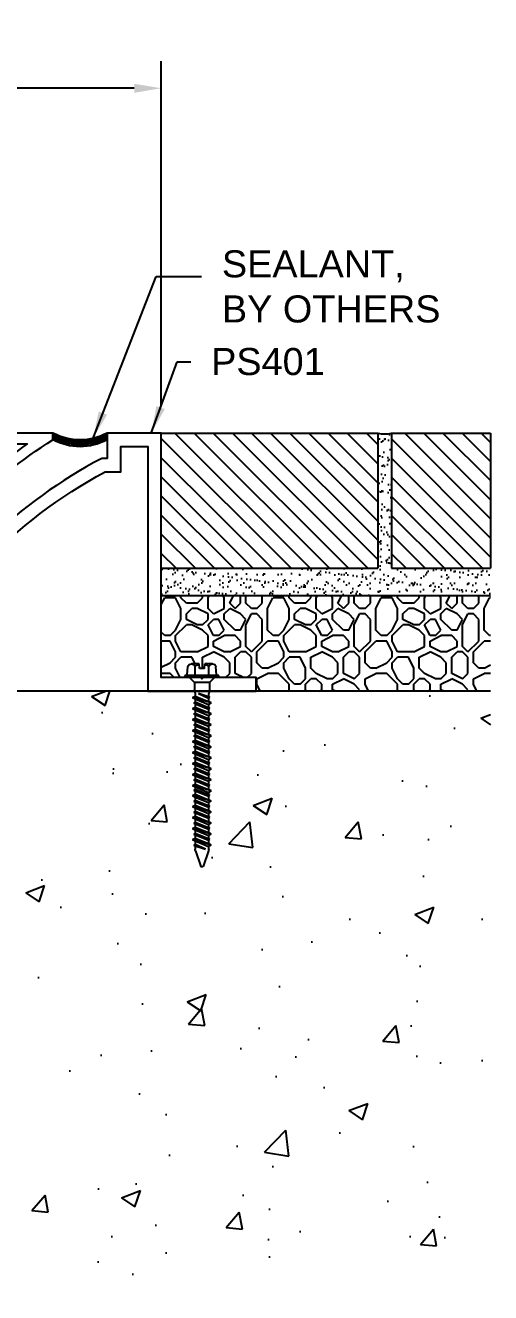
# Model space of a CAD drawing. Header units: inches. Extents: x -10.7 to 61.2, y -5.6 to 9.
# Drawn here: x 21.81 to 26.1, y -4.52 to 7.19 of the extents above; entities that cross this region are included whole.
import ezdxf

# ---------------------------------------------------------------- set-up
doc = ezdxf.new("R2010")
doc.units = ezdxf.units.IN
doc.header["$MEASUREMENT"] = 0
for name, color, linetype in [('ANCHORS', 4, 'Continuous'), ('CONDITIONS', 1, 'Continuous'), ('DIMENSIONS', 3, 'Continuous'), ('FILLERS', 2, 'Continuous'), ('METALS', 7, 'Continuous'), ('TEXT', 2, 'Continuous')]:
    doc.layers.add(name, color=color, linetype=linetype)
doc.styles.add('ARIAL', font='arial.ttf')
doc.dimstyles.new('Arial', dxfattribs={"dimtxt": 0.25, "dimasz": 0.25, "dimexe": 0.25, "dimexo": 0.25, "dimgap": 0.25, "dimtad": 0, "dimtih": 1, "dimtoh": 1, "dimdec": 4, "dimzin": 3, "dimdsep": 46, "dimlunit": 4, "dimtxsty": 'ARIAL', "dimcen": 0.25, "dimadec": 0, "dimazin": 0, "dimtfac": 1, "dimtdec": 4, "dimtofl": 0, "dimtmove": 0, "dimatfit": 3, "dimfxl": 0, "dimfrac": 2, "dimtolj": 1, "dimtzin": 0, "dimarcsym": 0})
pattern_1 = [(135, (24.84067, 0), (0.0883883, 0.0883883), [])]

# ---------------------------------------------------------------- blocks, each defined once
blk = doc.blocks.new('PS401')
blk.add_lwpolyline([(4.265, 0), (3.309, 0, 0.163545), (1.394, 2.025), (1.25, 2.025), (1.25, 2.26), (1, 2.26), (1, 0), (0, 0), (0, 0.125), (0.49, 0.125), (0.5, 0.115), (0.51, 0.125), (0.875, 0.125), (0.875, 2.385), (1.375, 2.385), (1.375, 2.15), (1.425, 2.15, -0.144709), (3.257, 0.375), (3.311, 0.375, -0.007801), (3.378, 0.25), (3.515, 0.25), (3.515, 0.125), (4.265, 0.125)], format="xyb", close=True)
blk = doc.blocks.new('Ps103')
blk.add_lwpolyline([(46.051, -32.94), (44.32, -32.94), (44.32, -33.04), (46.111, -33.04, -0.104424), (47.3, -31.611, -0.058251), (48.103, -30.967), (48.103, -30.905), (47.603, -30.905), (47.603, -31.005), (47.865, -31.005, 0.045636), (47.233, -31.536, 0.100763)], format="xyb", close=True)
blk = doc.blocks.new('TH-316134')
for p, q in [((-0.097, 0.127), (-0.027, 0.127)), ((-0.023, 0.083), (-0.027, 0.127)), ((0.023, 0.083), (0.027, 0.127)), ((0.027, 0.127), (0.097, 0.127)), ((-0.157, 0.019), (0.157, 0.019)), ((-0.157, 0), (-0.157, 0.019)), ((-0.157, 0), (0.157, 0)), ((-0.135, 0.029), (-0.129, 0.1)), ((-0.115, 0), (-0.07, -0.045)), ((-0.065, 0.019), (-0.065, 0.1)), ((-0.023, 0.083), (0.023, 0.083)), ((0.064, 0.019), (0.064, 0.1)), ((0.115, 0), (0.07, -0.045)), ((0.135, 0.029), (0.129, 0.1)), ((0.157, 0.019), (0.157, 0)), ((-0.07, -0.045), (0.07, -0.045)), ((-0.07, -0.045), (-0.07, -0.112)), ((0.07, -0.045), (0.07, -0.112)), ((-0.086, -0.234), (0.086, -0.184)), ((-0.086, -0.234), (-0.062, -0.221)), ((-0.074, -0.184), (0.032, -0.147)), ((-0.074, -0.184), (-0.062, -0.177)), ((-0.074, -0.184), (-0.062, -0.19)), ((-0.069, -0.122), (-0.063, -0.148)), ((0.032, -0.147), (-0.062, -0.19)), ((-0.062, -0.177), (0.032, -0.147)), ((-0.062, -0.157), (-0.062, -0.177)), ((0.062, -0.171), (-0.062, -0.221)), ((-0.062, -0.19), (-0.062, -0.221)), ((0.062, -0.197), (-0.062, -0.247)), ((-0.062, -0.279), (0.062, -0.228)), ((0.062, -0.157), (0.062, -0.171)), ((0.086, -0.184), (0.062, -0.171)), ((0.086, -0.184), (0.062, -0.197)), ((0.062, -0.197), (0.062, -0.228)), ((0.074, -0.234), (0.062, -0.228)), ((0.069, -0.122), (0.063, -0.148)), ((-0.086, -0.234), (-0.062, -0.247)), ((-0.086, -0.336), (0.086, -0.285)), ((-0.086, -0.336), (-0.062, -0.323)), ((-0.086, -0.336), (-0.062, -0.349)), ((-0.074, -0.285), (0.074, -0.234)), ((-0.074, -0.285), (-0.062, -0.279)), ((-0.074, -0.285), (-0.062, -0.291)), ((-0.074, -0.387), (0.074, -0.336)), ((0.062, -0.241), (-0.062, -0.291)), ((-0.062, -0.247), (-0.062, -0.279)), ((0.062, -0.272), (-0.062, -0.323)), ((-0.062, -0.291), (-0.062, -0.323)), ((0.062, -0.298), (-0.062, -0.349)), ((-0.062, -0.381), (0.062, -0.33)), ((0.062, -0.342), (-0.062, -0.393)), ((-0.062, -0.349), (-0.062, -0.381)), ((0.074, -0.234), (0.062, -0.241)), ((0.062, -0.241), (0.062, -0.272)), ((0.086, -0.285), (0.062, -0.272)), ((0.086, -0.285), (0.062, -0.298)), ((0.062, -0.298), (0.062, -0.33)), ((0.074, -0.336), (0.062, -0.33)), ((0.074, -0.336), (0.062, -0.342)), ((0.062, -0.342), (0.062, -0.374)), ((-0.086, -0.437), (0.086, -0.387)), ((-0.086, -0.437), (-0.062, -0.425)), ((-0.086, -0.437), (-0.062, -0.45)), ((-0.074, -0.387), (-0.062, -0.381)), ((-0.074, -0.387), (-0.062, -0.393)), ((-0.074, -0.488), (0.074, -0.437)), ((0.062, -0.374), (-0.062, -0.425)), ((-0.062, -0.393), (-0.062, -0.425)), ((0.062, -0.4), (-0.062, -0.45)), ((-0.062, -0.482), (0.062, -0.431)), ((0.062, -0.444), (-0.062, -0.494)), ((-0.062, -0.45), (-0.062, -0.482)), ((0.086, -0.387), (0.062, -0.374)), ((0.086, -0.387), (0.062, -0.4)), ((0.062, -0.4), (0.062, -0.431)), ((0.074, -0.437), (0.062, -0.431)), ((0.074, -0.437), (0.062, -0.444)), ((0.062, -0.444), (0.062, -0.475)), ((-0.086, -0.539), (0.086, -0.488)), ((-0.086, -0.539), (-0.062, -0.526)), ((-0.086, -0.539), (-0.062, -0.552)), ((-0.074, -0.488), (-0.062, -0.482)), ((-0.074, -0.488), (-0.062, -0.494)), ((-0.074, -0.59), (0.074, -0.539)), ((-0.074, -0.59), (-0.062, -0.584)), ((0.062, -0.475), (-0.062, -0.526)), ((-0.062, -0.494), (-0.062, -0.526)), ((0.062, -0.501), (-0.062, -0.552)), ((-0.062, -0.584), (0.062, -0.533)), ((0.062, -0.545), (-0.062, -0.596)), ((-0.062, -0.552), (-0.062, -0.584)), ((0.062, -0.577), (-0.062, -0.628)), ((0.086, -0.488), (0.062, -0.475)), ((0.086, -0.488), (0.062, -0.501)), ((0.062, -0.501), (0.062, -0.533)), ((0.074, -0.539), (0.062, -0.533)), ((0.074, -0.539), (0.062, -0.545)), ((0.062, -0.545), (0.062, -0.577)), ((0.086, -0.59), (0.062, -0.577)), ((-0.086, -0.641), (0.086, -0.59)), ((-0.086, -0.641), (-0.062, -0.628)), ((-0.086, -0.641), (-0.062, -0.654)), ((-0.086, -0.742), (0.086, -0.691)), ((-0.074, -0.59), (-0.062, -0.596)), ((-0.074, -0.691), (0.074, -0.641)), ((-0.074, -0.691), (-0.062, -0.685)), ((-0.074, -0.691), (-0.062, -0.698)), ((-0.062, -0.596), (-0.062, -0.628)), ((0.062, -0.603), (-0.062, -0.654)), ((-0.062, -0.685), (0.062, -0.634)), ((0.062, -0.647), (-0.062, -0.698)), ((-0.062, -0.654), (-0.062, -0.685)), ((0.062, -0.678), (-0.062, -0.729)), ((-0.062, -0.698), (-0.062, -0.729)), ((0.086, -0.59), (0.062, -0.603)), ((0.062, -0.603), (0.062, -0.634)), ((0.074, -0.641), (0.062, -0.634)), ((0.074, -0.641), (0.062, -0.647)), ((0.062, -0.647), (0.062, -0.678)), ((0.086, -0.691), (0.062, -0.678)), ((0.086, -0.691), (0.062, -0.704)), ((-0.086, -0.742), (-0.062, -0.729)), ((-0.086, -0.742), (-0.062, -0.755)), ((-0.086, -0.844), (0.086, -0.793)), ((-0.074, -0.793), (0.074, -0.742)), ((-0.074, -0.793), (-0.062, -0.787)), ((-0.074, -0.793), (-0.062, -0.799)), ((0.062, -0.704), (-0.062, -0.755)), ((-0.062, -0.787), (0.062, -0.736)), ((0.062, -0.748), (-0.062, -0.799)), ((-0.062, -0.755), (-0.062, -0.787)), ((0.062, -0.78), (-0.062, -0.831)), ((-0.062, -0.799), (-0.062, -0.831)), ((0.062, -0.806), (-0.062, -0.857)), ((0.062, -0.704), (0.062, -0.736)), ((0.074, -0.742), (0.062, -0.736)), ((0.074, -0.742), (0.062, -0.748)), ((0.062, -0.748), (0.062, -0.78)), ((0.086, -0.793), (0.062, -0.78)), ((0.086, -0.793), (0.062, -0.806)), ((0.062, -0.806), (0.062, -0.838)), ((-0.086, -0.844), (-0.062, -0.831)), ((-0.086, -0.844), (-0.062, -0.857)), ((-0.086, -0.945), (0.086, -0.895)), ((-0.086, -0.945), (-0.062, -0.932)), ((-0.074, -0.895), (0.074, -0.844)), ((-0.074, -0.895), (-0.062, -0.888)), ((-0.074, -0.895), (-0.062, -0.901)), ((-0.062, -0.888), (0.062, -0.838)), ((0.062, -0.85), (-0.062, -0.901)), ((-0.062, -0.857), (-0.062, -0.888)), ((0.062, -0.882), (-0.062, -0.932)), ((-0.062, -0.901), (-0.062, -0.932)), ((0.062, -0.907), (-0.062, -0.958)), ((0.074, -0.844), (0.062, -0.838)), ((0.074, -0.844), (0.062, -0.85)), ((0.062, -0.85), (0.062, -0.882)), ((0.086, -0.895), (0.062, -0.882)), ((0.086, -0.895), (0.062, -0.907)), ((0.062, -0.907), (0.062, -0.939)), ((-0.086, -0.945), (-0.062, -0.958)), ((-0.086, -1.047), (0.086, -0.996)), ((-0.086, -1.047), (-0.062, -1.034)), ((-0.086, -1.047), (-0.062, -1.06)), ((-0.074, -0.996), (0.074, -0.945)), ((-0.074, -0.996), (-0.062, -0.99)), ((-0.074, -0.996), (-0.062, -1.002)), ((-0.074, -1.09), (0.074, -1.039)), ((-0.062, -0.99), (0.062, -0.939)), ((0.062, -0.951), (-0.062, -1.002)), ((-0.062, -0.958), (-0.062, -0.99)), ((0.062, -0.983), (-0.062, -1.034)), ((-0.062, -1.002), (-0.062, -1.034)), ((0.062, -1.009), (-0.062, -1.06)), ((-0.062, -1.084), (0.062, -1.033)), ((0.062, -1.045), (-0.062, -1.096)), ((-0.062, -1.052), (-0.062, -1.084)), ((0.074, -0.945), (0.062, -0.939)), ((0.074, -0.945), (0.062, -0.951)), ((0.062, -0.951), (0.062, -0.983)), ((0.086, -0.996), (0.062, -0.983)), ((0.086, -0.996), (0.062, -1.009)), ((0.062, -1.001), (0.062, -1.033)), ((0.074, -1.039), (0.062, -1.033)), ((0.074, -1.039), (0.062, -1.045)), ((0.062, -1.045), (0.062, -1.077)), ((-0.086, -1.141), (0.086, -1.09)), ((-0.086, -1.141), (-0.062, -1.128)), ((-0.086, -1.141), (-0.062, -1.154)), ((-0.074, -1.09), (-0.062, -1.084)), ((-0.074, -1.09), (-0.062, -1.096)), ((-0.074, -1.191), (0.074, -1.141)), ((0.062, -1.077), (-0.062, -1.128)), ((-0.062, -1.096), (-0.062, -1.128)), ((0.062, -1.103), (-0.062, -1.154)), ((-0.062, -1.185), (0.062, -1.134)), ((0.062, -1.147), (-0.062, -1.198)), ((-0.062, -1.154), (-0.062, -1.185)), ((0.086, -1.09), (0.062, -1.077)), ((0.086, -1.09), (0.062, -1.103)), ((0.062, -1.103), (0.062, -1.134)), ((0.074, -1.141), (0.062, -1.134)), ((0.074, -1.141), (0.062, -1.147)), ((0.062, -1.147), (0.062, -1.178)), ((-0.086, -1.242), (0.086, -1.191)), ((-0.086, -1.242), (-0.062, -1.229)), ((-0.086, -1.242), (-0.062, -1.255)), ((-0.074, -1.191), (-0.062, -1.185)), ((-0.074, -1.191), (-0.062, -1.198)), ((-0.074, -1.293), (0.074, -1.242)), ((-0.074, -1.293), (-0.062, -1.287)), ((0.062, -1.178), (-0.062, -1.229)), ((-0.062, -1.198), (-0.062, -1.229)), ((0.062, -1.204), (-0.062, -1.255)), ((-0.062, -1.287), (0.062, -1.236)), ((0.062, -1.248), (-0.062, -1.299)), ((-0.062, -1.255), (-0.062, -1.287)), ((0.062, -1.28), (-0.062, -1.331)), ((0.086, -1.191), (0.062, -1.178)), ((0.086, -1.191), (0.062, -1.204)), ((0.062, -1.204), (0.062, -1.236)), ((0.074, -1.242), (0.062, -1.236)), ((0.074, -1.242), (0.062, -1.248)), ((0.062, -1.248), (0.062, -1.28)), ((0.086, -1.293), (0.062, -1.28)), ((-0.086, -1.344), (0.086, -1.293)), ((-0.086, -1.344), (-0.062, -1.331)), ((-0.086, -1.344), (-0.062, -1.357)), ((-0.086, -1.445), (0.086, -1.395)), ((-0.074, -1.293), (-0.062, -1.299)), ((-0.074, -1.395), (0.074, -1.344)), ((-0.074, -1.395), (-0.062, -1.388)), ((-0.074, -1.395), (-0.062, -1.401)), ((-0.062, -1.299), (-0.062, -1.331)), ((0.062, -1.306), (-0.062, -1.357)), ((-0.062, -1.388), (0.062, -1.338)), ((0.062, -1.35), (-0.062, -1.401)), ((-0.062, -1.357), (-0.062, -1.388)), ((0.062, -1.382), (-0.062, -1.432)), ((-0.062, -1.401), (-0.062, -1.432)), ((0.086, -1.293), (0.062, -1.306)), ((0.062, -1.306), (0.062, -1.338)), ((0.074, -1.344), (0.062, -1.338)), ((0.074, -1.344), (0.062, -1.35)), ((0.062, -1.35), (0.062, -1.382)), ((0.086, -1.395), (0.062, -1.382)), ((0.086, -1.395), (0.062, -1.407)), ((-0.086, -1.445), (-0.062, -1.432)), ((-0.086, -1.445), (-0.062, -1.458)), ((-0.086, -1.547), (0.086, -1.496)), ((-0.074, -1.496), (0.074, -1.445)), ((-0.074, -1.496), (-0.062, -1.49)), ((-0.074, -1.496), (-0.062, -1.502)), ((0.062, -1.407), (-0.062, -1.458)), ((-0.062, -1.49), (0.062, -1.439)), ((0.062, -1.451), (-0.062, -1.502)), ((-0.062, -1.458), (-0.062, -1.49)), ((0.062, -1.483), (-0.062, -1.534)), ((-0.062, -1.502), (-0.062, -1.534)), ((0.062, -1.509), (-0.062, -1.56)), ((0.062, -1.407), (0.062, -1.439)), ((0.074, -1.445), (0.062, -1.439)), ((0.074, -1.445), (0.062, -1.451)), ((0.062, -1.451), (0.062, -1.483)), ((0.086, -1.496), (0.062, -1.483)), ((0.086, -1.496), (0.062, -1.509)), ((0.062, -1.509), (0.062, -1.541)), ((-0.086, -1.547), (-0.062, -1.534)), ((-0.086, -1.547), (-0.062, -1.56)), ((-0.062, -1.56), (-0.062, -1.586)), ((-0.06, -1.601), (-0.01, -1.744)), ((-0.034, -1.584), (0.062, -1.541)), ((-0.034, -1.584), (0.074, -1.547)), ((0.062, -1.553), (-0.034, -1.584)), ((0.06, -1.601), (0.01, -1.744)), ((0.074, -1.547), (0.062, -1.541)), ((0.074, -1.547), (0.062, -1.553)), ((0.062, -1.553), (0.062, -1.586))]:
    blk.add_line(p, q)
for centre, radius, start, end in [((-0.097, 0.095), 0.0327, 9.285, 170.715), ((0, 0.038), 0.0896, 107.4215, 136.0407), ((0, 0.038), 0.0896, 43.9593, 72.5785), ((0.097, 0.095), 0.0327, 9.285, 170.715), ((-0.146, 0.03), 0.0112, 270, 355), ((0.146, 0.03), 0.0112, 185, 270), ((-0.023, -0.112), 0.0465, 180, 191.9357), ((0.023, -0.112), 0.0465, 348.0643, 0), ((-0.109, -0.157), 0.0465, 0, 11.9357), ((0.109, -0.157), 0.0465, 168.0643, 180), ((-0.016, -1.586), 0.0465, 180, 199.3058), ((0.016, -1.586), 0.0465, 340.6942, 0), ((0, -1.739), 0.0106, 204.1001, 335.8999)]:
    blk.add_arc(centre, radius, start, end)
blk = doc.blocks.new('TH316134')
blk.add_blockref('TH-316134', (0, 0))
blk = doc.blocks.new('*D16')
at = {"layer": 'Defpoints', "color": 0}
for p in [(23.06, 6.608), (-6.22, 3.423), (23.06, 3.423)]:
    blk.add_point(p, dxfattribs=at)
at = {"layer": 'DIMENSIONS', "color": 0, "lineweight": -2}
for p, q in [((-6.22, 3.673), (-6.22, 6.858)), ((23.06, 3.673), (23.06, 6.858)), ((-5.97, 6.608), (7.545, 6.608)), ((22.81, 6.608), (9.296, 6.608))]:
    blk.add_line(p, q, dxfattribs=at)
at = {"layer": 'DIMENSIONS', "color": 0}
for points in [[(-5.97, 6.649), (-5.97, 6.566), (-6.22, 6.608)], [(22.81, 6.649), (22.81, 6.566), (23.06, 6.608)]]:
    blk.add_solid(points, dxfattribs=at)
at = {"layer": 'DIMENSIONS', "color": 0, "insert": (8.42, 6.608), "char_height": 0.25, "attachment_point": 5, "style": 'ARIAL'}
blk.add_mtext('\\A1;2\'-5 1/4"\\P743mm', dxfattribs=at)
blk = doc.blocks.new('sealant')
for centre, radius, start, end in [((1.141, -8.699), 0.528, 241.7432, 298.2568), ((1.141, -8.714), 0.528, 241.7432, 298.2568), ((1.141, -8.73), 0.528, 241.7432, 298.2568), ((1.141, -8.746), 0.528, 241.7432, 298.2568), ((1.14, -8.766), 0.524, 241.6305, 298.6259)]:
    blk.add_arc(centre, radius, start, end)

msp = doc.modelspace()

# ---------------------------------------------------------------- hatches: boundary and pattern name
at = {"layer": 'CONDITIONS'}
h = msp.add_hatch(dxfattribs=at)
h.set_pattern_fill('AR-SAND', color=256, scale=0.0625, style=0)
h.set_pattern_definition([(142.5, (24.84067, 0), (0.003937, 0.1204265), [0, -0.095, 0, -0.10625, 0, -0.1015625]), (172.5, (24.84067, 0), (-0.110611, 0.176384), [0, -0.05125, 0, -0.085625, 0, -0.0328125]), (212.5, (24.91754, 0), (-0.194634, 0.0003537), [0, -0.03125, 0, -0.1125, 0, -0.146875]), (222.5, (24.91754, 0), (-0.187883, 0.054855), [0, -0.015625, 0, -0.07375, 0, -0.084375])])
h.paths.add_polyline_path([(25.06033, 3.4226, 0.1359599), (25.18533, 3.4226), (25.18533, 2.1726), (26.10072, 2.1726), (26.10072, 1.9226), (23.06033, 1.9226), (23.06033, 2.1726), (25.06033, 2.1726)])
h = msp.add_hatch(dxfattribs=at)
h.set_pattern_fill('ANSI31', color=256, style=0)
h.set_pattern_definition(pattern_1)
h.paths.add_polyline_path([(23.06033, 3.4226), (25.06033, 3.4226), (25.06033, 2.1726), (23.06033, 2.1726)])
h = msp.add_hatch(dxfattribs=at)
h.set_pattern_fill('ANSI31', color=256, style=0)
h.set_pattern_definition(pattern_1)
h.paths.add_polyline_path([(25.18533, 2.1726), (26.10072, 2.1726), (26.10072, 3.4226), (25.18533, 3.4226)])
h = msp.add_hatch(dxfattribs=at)
h.set_pattern_fill('AGGREGAT', color=256, style=0)
h.set_pattern_definition([(180, (24.8407, 0), (-1, 1), [0.1, -0.15, 0.05, -0.15, 0.05, -0.5]), (180, (24.3407, 0.1), (-1, 1), [0.05, -0.95]), (180, (24.6407, 0.15), (-1, 1), [0.05, -0.1, 0.05, -0.8]), (180, (24.1407, 0.2), (-1, 1), [0.1, -0.9]), (180, (24.0407, 0.25), (-1, 1), [0.05, -0.95]), (180, (24.3407, 0.35), (-1, 1), [0.1, -0.9]), (180, (24.8407, 0.4), (-1, 1), [0.05, -0.1, 0.05, -0.25, 0.15, -0.4]), (180, (24.1407, 0.5), (-1, 1), [0.1, -0.9]), (180, (24.7407, 0.55), (-1, 1), [0.1, -0.05, 0.05, -0.4, 0.05, -0.35]), (180, (24.7907, 0.6), (-1, 1), [0.05, -0.95]), (180, (24.4407, 0.65), (-1, 1), [0.05, -0.05, 0.05, -0.85]), (180, (24.5907, 0.7), (-1, 1), [0.05, -0.95]), (180, (23.9407, 0.75), (-1, 1), [0.05, -0.95]), (180, (24.3907, 0.8), (-1, 1), [0.05, -0.4, 0.05, -0.5]), (180, (24.3907, 0.85), (-1, 1), [0.1, -0.9]), (180, (24.1907, 0.9), (-1, 1), [0.1, -0.9]), (180, (24.7907, 0.95), (-1, 1), [0.05, -0.6, 0.1, -0.25]), (90, (24.8407, 0.45), (1, 1), [0.2, -0.2, 0.1, -0.5]), (90, (24.7907, 0.45), (1, 1), [0.05, -0.35, 0.1, -0.5]), (90, (24.7407, 0.2), (1, 1), [0.15, -0.85]), (90, (24.6907, 0.2), (1, 1), [0.1, -0.9]), (90, (24.6407, 0.05), (1, 1), [0.05, -0.6, 0.05, -0.05, 0.1, -0.15]), (90, (24.5407, 0.05), (1, 1), [0.05, -0.35, 0.05, -0.55]), (90, (24.4907, 0.45), (1, 1), [0.1, -0.15, 0.05, -0.05, 0.1, -0.55]), (90, (24.4407, 0.25), (1, 1), [0.1, -0.55, 0.05, -0.3]), (90, (24.3907, 0.05), (1, 1), [0.05, -0.05, 0.1, -0.8]), (90, (24.2907, 0.7), (1, 1), [0.05, -0.95]), (90, (24.2407, 0.7), (1, 1), [0.1, -0.1, 0.05, -0.05, 0.1, -0.6]), (90, (24.1907, 0.25), (1, 1), [0.05, -0.05, 0.05, -0.1, 0.05, -0.7]), (90, (24.0407, 0.6), (1, 1), [0.2, -0.8]), (90, (23.9907, 0.5), (1, 1), [0.2, -0.15, 0.1, -0.55]), (90, (23.9407, 0.1), (1, 1), [0.05, -0.15, 0.1, -0.7]), (90, (23.8907, 0.2), (1, 1), [0.15, -0.85]), (135, (24.4407, 0), (-6e-17, 1), [0.0707, -1.3435]), (135, (23.8907, 0.05), (-6e-17, 1), [0.07071, -1.20208, 0.07071, -0.07071]), (135, (24.5407, 0.1), (-6e-17, 1), [0.07071, -0.56568, 0.07071, -0.70711]), (135, (24.2907, 0.1), (-6e-17, 1), [0.07071, -1.13137, 0.07071, -0.14142]), (135, (24.2407, 0.1), (-6e-17, 1), [0.14142, -0.56568, 0.14142, -0.56569]), (135, (24.4907, 0.2), (-6e-17, 1), [0.0707, -0.6364, 0.0707, -0.0707, 0.0707, -0.49501]), (135, (23.9907, 0.25), (-6e-17, 1), [0.07071, -0.07071, 0.07071, -1.20208]), (135, (24.6907, 0.3), (-6e-17, 1), [0.07071, -0.84852, 0.07071, -0.42427]), (135, (23.8907, 0.4), (-6e-17, 1), [0.0707, -0.0707, 0.0707, -0.28284, 0.0707, -0.84857]), (135, (24.4907, 0.55), (-6e-17, 1), [0.0707, -1.3435]), (135, (24.7407, 0.6), (-6e-17, 1), [0.14142, -1.2728]), (135, (24.8407, 0.7), (-6e-17, 1), [0.07071, -0.07071, 0.07071, -1.20208]), (135, (24.2907, 0.85), (-6e-17, 1), [0.0707, -1.3435]), (135, (23.9907, 0.95), (-6e-17, 1), [0.0707, -1.3435]), (45, (24.3907, 0.1), (-6e-17, 1), [0.0707, -1.3435]), (45, (24.3407, 0.1), (-6e-17, 1), [0.0707, -1.3435]), (45, (24.6407, 0.15), (-6e-17, 1), [0.07071, -0.28284, 0.14142, -0.91924]), (45, (24.8407, 0.15), (-6e-17, 1), [0.0707, -1.3435]), (45, (24.1907, 0.3), (-6e-17, 1), [0.07071, -0.56569, 0.07071, -0.70711]), (45, (24.1407, 0.3), (-6e-17, 1), [0.0707, -0.4243, 0.0707, -0.4242, 0.0707, -0.35361]), (45, (24.7407, 0.35), (-6e-17, 1), [0.0707, -1.3435]), (45, (23.9407, 0.4), (-6e-17, 1), [0.1414, -0.35355, 0.0707, -0.0707, 0.0707, -0.70716]), (45, (24.5907, 0.55), (-6e-17, 1), [0.0707, -1.3435]), (45, (24.1907, 0.55), (-6e-17, 1), [0.14142, -1.2728]), (45, (24.1407, 0.55), (-6e-17, 1), [0.0707, -1.3435]), (45, (24.4407, 0.65), (-6e-17, 1), [0.0707, -1.3435]), (45, (24.7407, 0.8), (-6e-17, 1), [0.0707, -1.3435]), (45, (23.9407, 0.8), (-6e-17, 1), [0.0707, -1.3435]), (153.435, (24.74067, 0), (-1, 4e-10), [0.1118, -2.12427]), (153.435, (24.84067, 0.1), (-1, 4e-10), [0.1118, -2.12427]), (153.435, (24.84067, 0.15), (-1, 4e-10), [0.1118, -2.12427]), (153.435, (24.59067, 0.15), (-1, 4e-10), [0.1118, -2.12427]), (153.435, (24.64067, 0.35), (-1, 4e-10), [0.1118, -2.12427]), (153.435, (24.64067, 0.4), (-1, 4e-10), [0.1118, -2.12427]), (153.435, (24.44067, 0.6), (-1, 4e-10), [0.1118, -2.12427]), (153.435, (24.39067, 0.65), (-1, 4e-10), [0.1118, -2.12427]), (153.435, (24.79067, 0.75), (-1, 4e-10), [0.1118, -2.12427]), (153.435, (24.49067, 0.75), (-1, 4e-10), [0.1118, -2.12427]), (116.565, (23.99067, 0), (-5e-11, 1), [0.1118, -2.12427]), (116.565, (24.24067, 0.15), (-5e-11, 1), [0.1118, -2.12427]), (116.565, (24.39067, 0.25), (-5e-11, 1), [0.1118, -2.12427]), (116.565, (24.24067, 0.4), (-5e-11, 1), [0.1118, -2.12427]), (116.565, (24.19067, 0.4), (-5e-11, 1), [0.1118, -2.12427]), (116.565, (24.54067, 0.55), (-5e-11, 1), [0.1118, -2.12427]), (116.565, (24.64067, 0.6), (-5e-11, 1), [0.1118, -2.12427]), (116.565, (24.24067, 0.8), (-5e-11, 1), [0.1118, -2.12427]), (116.565, (24.64067, 0.9), (-5e-11, 1), [0.1118, -2.12427]), (63.435, (24.79067, 0.6), (4e-10, 1), [0.1118, -2.12427]), (63.435, (24.19067, 0.6), (4e-10, 1), [0.1118, -2.12427]), (63.435, (24.84067, 0.65), (4e-10, 1), [0.1118, -2.12427]), (63.435, (24.04067, 0.8), (4e-10, 1), [0.1118, -2.12427]), (63.435, (24.69067, 0.85), (4e-10, 1), [0.1118, -2.12427]), (63.435, (24.49067, 0.9), (4e-10, 1), [0.1118, -2.12427]), (26.565, (24.44067, 0), (1, 4e-10), [0.1118, -2.12427]), (26.565, (24.64067, 0.1), (1, 4e-10), [0.1118, -2.12427]), (26.565, (23.94067, 0.15), (1, 4e-10), [0.1118, -2.12427]), (26.565, (24.04067, 0.25), (1, 4e-10), [0.1118, -2.12427]), (26.565, (24.44067, 0.35), (1, 4e-10), [0.1118, -2.12427]), (26.565, (24.69067, 0.4), (1, 4e-10), [0.1118, -2.12427]), (26.565, (24.39067, 0.4), (1, 4e-10), [0.1118, -2.12427]), (26.565, (24.54067, 0.5), (1, 4e-10), [0.1118, -2.12427]), (26.565, (24.54067, 0.75), (1, 4e-10), [0.1118, -2.12427]), (26.565, (24.84067, 0.95), (1, 4e-10), [0.1118, -2.12427]), (26.565, (24.24067, 0.95), (1, 4e-10), [0.1118, -2.12427]), (26.565, (24.14067, 0.95), (1, 4e-10), [0.1118, -2.12427])])
h.paths.add_polyline_path([(26.10072, 1.9226), (26.10072, 1.0376), (23.93533, 1.0376), (23.93533, 1.1626), (23.59208, 1.1626), (23.59208, 1.18135), (23.58176, 1.18135, -0.38887873), (23.57055, 1.19161), (23.56433, 1.26269, 0.36750749), (23.53208, 1.2901), (23.46252, 1.2901), (23.45858, 1.2451), (23.41208, 1.2451), (23.40815, 1.2901), (23.33858, 1.2901, 0.36750749), (23.30633, 1.26269), (23.30012, 1.19161, -0.38887873), (23.28891, 1.18135), (23.27858, 1.18135), (23.27858, 1.1626), (23.06033, 1.1626), (23.06033, 1.9226)])
h = msp.add_hatch(dxfattribs=at)
h.set_pattern_fill('AR-CONC', color=256, scale=0.25, style=0)
h.paths.add_polyline_path([(26.10072, 1.0376), (23.50338, 1.0376), (23.49859, 1.01491, 0.05212645), (23.49758, 1.0053), (23.49758, 0.98516), (23.50903, 0.979), (23.49758, 0.97284), (23.49758, 0.94114), (23.52158, 0.92822), (23.49758, 0.9153), (23.49758, 0.8836), (23.50903, 0.87744), (23.49758, 0.87128), (23.49758, 0.83958), (23.52158, 0.82666), (23.49758, 0.81373), (23.49758, 0.78204), (23.50903, 0.77588), (23.49758, 0.76971), (23.49758, 0.73802), (23.52158, 0.7251), (23.49758, 0.71217), (23.49758, 0.68048), (23.50903, 0.67431), (23.49758, 0.66815), (23.49758, 0.63646), (23.52158, 0.62353), (23.49758, 0.61061), (23.49758, 0.57891), (23.50903, 0.57275), (23.49758, 0.56659), (23.49758, 0.53489), (23.52158, 0.52197), (23.49758, 0.50905), (23.49758, 0.47735), (23.50903, 0.47119), (23.49758, 0.46503), (23.49758, 0.43333), (23.52158, 0.42041), (23.49758, 0.40748), (23.49758, 0.37579), (23.50903, 0.36963), (23.49758, 0.36346), (23.49758, 0.33177), (23.52158, 0.31885), (23.49758, 0.30592), (23.49758, 0.27423), (23.50903, 0.26806), (23.49758, 0.2619), (23.49758, 0.23021), (23.52158, 0.21728), (23.49758, 0.20436), (23.49758, 0.17266), (23.50903, 0.1665), (23.49758, 0.16034), (23.49758, 0.12864), (23.52158, 0.11572), (23.49758, 0.1028), (23.49758, 0.07891), (23.50903, 0.07275), (23.49758, 0.06659), (23.49758, 0.03489), (23.52158, 0.02197), (23.49758, 0.00905), (23.49758, -0.02265), (23.50903, -0.02881), (23.49758, -0.03497), (23.49758, -0.06667), (23.52158, -0.07959), (23.49758, -0.09252), (23.49758, -0.12421), (23.50903, -0.13037), (23.49758, -0.13654), (23.49758, -0.16823), (23.52158, -0.18115), (23.49758, -0.19408), (23.49758, -0.22577), (23.50903, -0.23194), (23.49758, -0.2381), (23.49758, -0.26979), (23.52158, -0.28272), (23.49758, -0.29564), (23.49758, -0.32734), (23.50903, -0.3335), (23.49758, -0.33966), (23.49758, -0.37136), (23.52158, -0.38428), (23.49758, -0.3972), (23.49758, -0.43097), (23.44556, -0.57949, -0.77412328), (23.42511, -0.57949), (23.37308, -0.43097), (23.37308, -0.39044), (23.36164, -0.38428), (23.37308, -0.37812), (23.37308, -0.34642), (23.34908, -0.3335), (23.37308, -0.32057), (23.37308, -0.28888), (23.36164, -0.28272), (23.37308, -0.27655), (23.37308, -0.24486), (23.34908, -0.23194), (23.37308, -0.21901), (23.37308, -0.18732), (23.36164, -0.18115), (23.37308, -0.17499), (23.37308, -0.1433), (23.34908, -0.13037), (23.37308, -0.11745), (23.37308, -0.08576), (23.36164, -0.07959), (23.37308, -0.07343), (23.37308, -0.04174), (23.34908, -0.02881), (23.37308, -0.01589), (23.37308, 0.01581), (23.36164, 0.02197), (23.37308, 0.02813), (23.37308, 0.05983), (23.34908, 0.07275), (23.37308, 0.08568), (23.37308, 0.11737), (23.36164, 0.12353), (23.37308, 0.1297), (23.37308, 0.15358), (23.34908, 0.1665), (23.37308, 0.17943), (23.37308, 0.21112), (23.36164, 0.21728), (23.37308, 0.22345), (23.37308, 0.25514), (23.34908, 0.26806), (23.37308, 0.28099), (23.37308, 0.31268), (23.36164, 0.31885), (23.37308, 0.32501), (23.37308, 0.3567), (23.34908, 0.36963), (23.37308, 0.38255), (23.37308, 0.41424), (23.36164, 0.42041), (23.37308, 0.42657), (23.37308, 0.45826), (23.34908, 0.47119), (23.37308, 0.48411), (23.37308, 0.51581), (23.36164, 0.52197), (23.37308, 0.52813), (23.37308, 0.55983), (23.34908, 0.57275), (23.37308, 0.58568), (23.37308, 0.61737), (23.36164, 0.62353), (23.37308, 0.6297), (23.37308, 0.66139), (23.34908, 0.67431), (23.37308, 0.68724), (23.37308, 0.71893), (23.36164, 0.7251), (23.37308, 0.73126), (23.37308, 0.76295), (23.34908, 0.77588), (23.37308, 0.7888), (23.37308, 0.82049), (23.36164, 0.82666), (23.37308, 0.83282), (23.37308, 0.86451), (23.34908, 0.87744), (23.37308, 0.89036), (23.37308, 0.92206), (23.36164, 0.92822), (23.37308, 0.93438), (23.37308, 0.96608), (23.34908, 0.979), (23.37308, 0.99193), (23.37308, 1.0053, 0.05212645), (23.37208, 1.01491), (23.36728, 1.0376), (20.1302, 1.0376, 0.01774848), (20.13008, 1.0343), (20.13008, 1.01416), (20.14152, 1.008), (20.13008, 1.00184), (20.13008, 0.97014), (20.15408, 0.95722), (20.13008, 0.9443), (20.13008, 0.9126), (20.14152, 0.90644), (20.13008, 0.90028), (20.13008, 0.86858), (20.15408, 0.85566), (20.13008, 0.84273), (20.13008, 0.81104), (20.14152, 0.80488), (20.13008, 0.79871), (20.13008, 0.76702), (20.15408, 0.7541), (20.13008, 0.74117), (20.13008, 0.70948), (20.14152, 0.70331), (20.13008, 0.69715), (20.13008, 0.66546), (20.15408, 0.65253), (20.13008, 0.63961), (20.13008, 0.60791), (20.14152, 0.60175), (20.13008, 0.59559), (20.13008, 0.56389), (20.15408, 0.55097), (20.13008, 0.53805), (20.13008, 0.50635), (20.14152, 0.50019), (20.13008, 0.49403), (20.13008, 0.46233), (20.15408, 0.44941), (20.13008, 0.43648), (20.13008, 0.40479), (20.14152, 0.39863), (20.13008, 0.39246), (20.13008, 0.36077), (20.15408, 0.34785), (20.13008, 0.33492), (20.13008, 0.30323), (20.14152, 0.29706), (20.13008, 0.2909), (20.13008, 0.25921), (20.15408, 0.24628), (20.13008, 0.23336), (20.13008, 0.20166), (20.14152, 0.1955), (20.13008, 0.18934), (20.13008, 0.15764), (20.15408, 0.14472), (20.13008, 0.1318), (20.13008, 0.10593), (20.13008, 0.09378), (20.14152, 0.08762), (20.13008, 0.08146), (20.13008, 0.04976), (20.15408, 0.03684), (20.13008, 0.02391), (20.13008, -0.01634), (20.14152, -0.02251), (20.13008, -0.02867), (20.13008, -0.06036), (20.15408, -0.07329), (20.13008, -0.08621), (20.13008, -0.12198), (20.14152, -0.12814), (20.13008, -0.1343), (20.13008, -0.166), (20.15408, -0.17892), (20.13008, -0.19185), (20.13008, -0.22424), (20.14152, -0.2304), (20.13008, -0.23656), (20.13008, -0.26826), (20.15408, -0.28118), (20.13008, -0.29411), (20.13008, -0.3265), (20.14152, -0.33266), (20.13008, -0.33883), (20.13008, -0.37052), (20.15408, -0.38344), (20.12996, -0.39643, -0.06652555), (20.12747, -0.4085), (20.07805, -0.54955, -0.77412328), (20.05761, -0.54955), (20.00558, -0.40103), (20.00558, -0.37966), (19.99106, -0.375), (19.97962, -0.36883), (19.99106, -0.36267), (20.00558, -0.36921), (20.00558, -0.34559), (19.98158, -0.33266), (20.00558, -0.31974), (20.00558, -0.28804), (19.99414, -0.28188), (20.00558, -0.27572), (20.00558, -0.24333), (19.98158, -0.2304), (20.00558, -0.21748), (20.00558, -0.18578), (19.99414, -0.17962), (20.00558, -0.17346), (20.00558, -0.14106), (19.98158, -0.12814), (20.00558, -0.11521), (20.00558, -0.08352), (19.99414, -0.07736), (20.00558, -0.07119), (20.00558, -0.03543), (19.98158, -0.02251), (20.00558, -0.00958), (20.00558, 0.02211), (19.99414, 0.02827), (20.00558, 0.03444), (20.00558, 0.0747), (19.98158, 0.08762), (20.00558, 0.10055), (20.00558, 0.10593), (20.00558, 0.13224), (19.99414, 0.1384), (20.00558, 0.14457), (20.00558, 0.18258), (19.98158, 0.1955), (20.00558, 0.20843), (20.00558, 0.24012), (19.99414, 0.24628), (20.00558, 0.25245), (20.00558, 0.28414), (19.98158, 0.29706), (20.00558, 0.30999), (20.00558, 0.34168), (19.99414, 0.34785), (20.00558, 0.35401), (20.00558, 0.3857), (19.98158, 0.39863), (20.00558, 0.41155), (20.00558, 0.44324), (19.99414, 0.44941), (20.00558, 0.45557), (20.00558, 0.48726), (19.98158, 0.50019), (20.00558, 0.51311), (20.00558, 0.54481), (19.99414, 0.55097), (20.00558, 0.55713), (20.00558, 0.58883), (19.98158, 0.60175), (20.00558, 0.61468), (20.00558, 0.64637), (19.99414, 0.65253), (20.00558, 0.6587), (20.00558, 0.69039), (19.98158, 0.70331), (20.00558, 0.71624), (20.00558, 0.74793), (19.99414, 0.7541), (20.00558, 0.76026), (20.00558, 0.79195), (19.98158, 0.80488), (20.00558, 0.8178), (20.00558, 0.84949), (19.99414, 0.85566), (20.00558, 0.86182), (20.00558, 0.89351), (19.98158, 0.90644), (20.00558, 0.91936), (20.00558, 0.95106), (19.99414, 0.95722), (20.00558, 0.96338), (20.00558, 0.99508), (19.98158, 1.008), (20.00558, 1.02093), (20.00558, 1.0343, 0.01774848), (20.00546, 1.0376), (15.4827, 1.0376, 0.01774848), (15.48258, 1.0343), (15.48258, 1.01416), (15.49403, 1.008), (15.48258, 1.00184), (15.48258, 0.97014), (15.50658, 0.95722), (15.48258, 0.9443), (15.48258, 0.9126), (15.49403, 0.90644), (15.48258, 0.90028), (15.48258, 0.86858), (15.50658, 0.85566), (15.48258, 0.84273), (15.48258, 0.81104), (15.49403, 0.80488), (15.48258, 0.79871), (15.48258, 0.76702), (15.50658, 0.7541), (15.48258, 0.74117), (15.48258, 0.70948), (15.49403, 0.70331), (15.48258, 0.69715), (15.48258, 0.66546), (15.50658, 0.65253), (15.48258, 0.63961), (15.48258, 0.60791), (15.49403, 0.60175), (15.48258, 0.59559), (15.48258, 0.56389), (15.50658, 0.55097), (15.48258, 0.53805), (15.48258, 0.50635), (15.49403, 0.50019), (15.48258, 0.49403), (15.48258, 0.46233), (15.50658, 0.44941), (15.48258, 0.43648), (15.48258, 0.40479), (15.49403, 0.39863), (15.48258, 0.39246), (15.48258, 0.36077), (15.50658, 0.34785), (15.48258, 0.33492), (15.48258, 0.30323), (15.49403, 0.29706), (15.48258, 0.2909), (15.48258, 0.25921), (15.50658, 0.24628), (15.48258, 0.23336), (15.48258, 0.20166), (15.49403, 0.1955), (15.48258, 0.18934), (15.48258, 0.15764), (15.50658, 0.14472), (15.48258, 0.1318), (15.48258, 0.10593), (15.48258, 0.09378), (15.49403, 0.08762), (15.48258, 0.08146), (15.48258, 0.04976), (15.50658, 0.03684), (15.48258, 0.02391), (15.48258, -0.01634), (15.49403, -0.02251), (15.48258, -0.02867), (15.48258, -0.06036), (15.50658, -0.07329), (15.48258, -0.08621), (15.48258, -0.12198), (15.49403, -0.12814), (15.48258, -0.1343), (15.48258, -0.166), (15.50658, -0.17892), (15.48258, -0.19185), (15.48258, -0.22424), (15.49403, -0.2304), (15.48258, -0.23656), (15.48258, -0.26826), (15.50658, -0.28118), (15.48258, -0.29411), (15.48258, -0.3265), (15.49403, -0.33266), (15.48258, -0.33883), (15.48258, -0.37052), (15.50658, -0.38344), (15.48247, -0.39643, -0.06652555), (15.47997, -0.4085), (15.43056, -0.54955, -0.77412328), (15.41011, -0.54955), (15.35808, -0.40103), (15.35808, -0.37966), (15.34357, -0.375), (15.33212, -0.36883), (15.34357, -0.36267), (15.35808, -0.36921), (15.35808, -0.34559), (15.33408, -0.33266), (15.35808, -0.31974), (15.35808, -0.28804), (15.34664, -0.28188), (15.35808, -0.27572), (15.35808, -0.24333), (15.33408, -0.2304), (15.35808, -0.21748), (15.35808, -0.18578), (15.34664, -0.17962), (15.35808, -0.17346), (15.35808, -0.14106), (15.33408, -0.12814), (15.35808, -0.11521), (15.35808, -0.08352), (15.34664, -0.07736), (15.35808, -0.07119), (15.35808, -0.03543), (15.33408, -0.02251), (15.35808, -0.00958), (15.35808, 0.02211), (15.34664, 0.02827), (15.35808, 0.03444), (15.35808, 0.0747), (15.33408, 0.08762), (15.35808, 0.10055), (15.35808, 0.10593), (15.35808, 0.13224), (15.34664, 0.1384), (15.35808, 0.14457), (15.35808, 0.18258), (15.33408, 0.1955), (15.35808, 0.20843), (15.35808, 0.24012), (15.34664, 0.24628), (15.35808, 0.25245), (15.35808, 0.28414), (15.33408, 0.29706), (15.35808, 0.30999), (15.35808, 0.34168), (15.34664, 0.34785), (15.35808, 0.35401), (15.35808, 0.3857), (15.33408, 0.39863), (15.35808, 0.41155), (15.35808, 0.44324), (15.34664, 0.44941), (15.35808, 0.45557), (15.35808, 0.48726), (15.33408, 0.50019), (15.35808, 0.51311), (15.35808, 0.54481), (15.34664, 0.55097), (15.35808, 0.55713), (15.35808, 0.58883), (15.33408, 0.60175), (15.35808, 0.61468), (15.35808, 0.64637), (15.34664, 0.65253), (15.35808, 0.6587), (15.35808, 0.69039), (15.33408, 0.70331), (15.35808, 0.71624), (15.35808, 0.74793), (15.34664, 0.7541), (15.35808, 0.76026), (15.35808, 0.79195), (15.33408, 0.80488), (15.35808, 0.8178), (15.35808, 0.84949), (15.34664, 0.85566), (15.35808, 0.86182), (15.35808, 0.89351), (15.33408, 0.90644), (15.35808, 0.91936), (15.35808, 0.95106), (15.34664, 0.95722), (15.35808, 0.96338), (15.35808, 0.99508), (15.33408, 1.008), (15.35808, 1.02093), (15.35808, 1.0343, 0.01774848), (15.35797, 1.0376), (14.42033, 1.0376), (14.42033, -4.51977), (26.10072, -4.51977)])
h.paths.add_polyline_path([(17.2953, -0.21486), (16.11372, -0.21486), (16.11372, 0.19235), (17.2953, 0.19235)], flags=16)
h.paths.add_polyline_path([(16.14064, 0.18084), (17.22318, 0.18084), (17.22318, -0.20269), (16.14064, -0.20269)], flags=8)

# ---------------------------------------------------------------- linework, layer by layer
for p, q in [((23.06033, 3.4226), (25.06033, 3.4226)), ((25.06033, 3.4226), (25.06033, 2.1726)), ((25.18533, 3.4226), (25.18533, 2.1726)), ((25.18533, 3.4226), (26.10072, 3.4226)), ((26.10072, 3.4226), (26.10072, 2.1726)), ((23.06033, 2.1726), (25.06033, 2.1726)), ((25.18533, 2.1726), (26.10072, 2.1726)), ((23.06033, 1.9226), (26.10072, 1.9226)), ((26.10072, 1.0376), (14.42033, 1.0376))]:
    msp.add_line(p, q, dxfattribs=at)
msp.add_arc((25.12283, 3.64819), 0.2341, 254.515091, 285.484909, dxfattribs=at)

# ---------------------------------------------------------------- block references
at = {"layer": 'ANCHORS', "xscale": -1}
msp.add_blockref('TH316134', (23.43533, 1.1626), dxfattribs=at)
at = {"layer": 'FILLERS', "xscale": -1}
msp.add_blockref('sealant', (23.4511, 12.58641), dxfattribs=at)
at = {"layer": 'METALS'}
msp.add_blockref('Ps103', (-26.04299, 34.32711), dxfattribs=at)
at = {"layer": 'METALS', "xscale": -1}
msp.add_blockref('PS401', (23.93533, 1.0376), dxfattribs=at)

# ---------------------------------------------------------------- texts
at = {"layer": 'TEXT', "char_height": 0.25, "attachment_point": 4, "style": 'ARIAL'}
for s, insert in [('\\A1;SEALANT,\\PBY OTHERS', (23.61977, 4.77551)), ('\\A1;PS401', (23.52016, 4.08136))]:
    msp.add_mtext(s, dxfattribs=dict(at, insert=insert))

# ---------------------------------------------------------------- dimensions: what is measured, and where the dimension line sits
at = {"layer": 'DIMENSIONS'}
dim = msp.add_linear_dim(base=(23.06033, 6.60752), p1=(-6.21967, 3.4226), p2=(23.06033, 3.4226), text='<>\\P743mm', dimstyle='Arial', dxfattribs=at)
dim.commit()
dim.dimension.update_dxf_attribs({"geometry": '*D16', "text_midpoint": (8.42033, 6.60752)})

# ---------------------------------------------------------------- leaders
at = {"layer": 'TEXT', "annotation_type": 0, "has_hookline": 1, "hookline_direction": 0}
for points, text_width in [([(22.43029, 3.37347), (23.01415, 4.86926), (23.43227, 4.86926)], 1.97442), ([(22.96786, 3.4226), (23.20766, 4.08136), (23.33266, 4.08136)], 0.95754)]:
    msp.add_leader(points, dimstyle='Arial', override={"dimgap": 0.1875, "dimtad": 0}, dxfattribs=dict(at, text_width=text_width))

doc.saveas('drawing.dxf')
